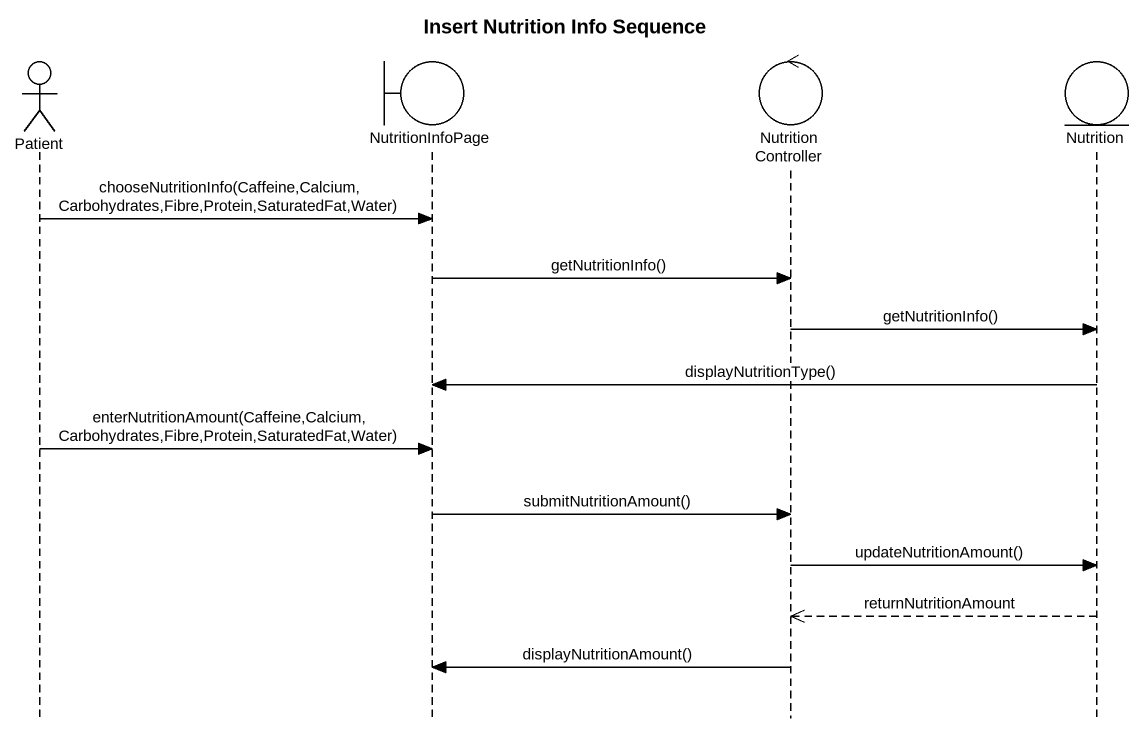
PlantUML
@startuml
title Insert Nutrition Info Sequence
hide footbox
actor Patient
boundary NutritionInfoPage
control NutritionController
entity Nutrition

Patient -> NutritionInfoPage : chooseNutritionInfo(Caffeine,Calcium,Carbohydrates,Fibre,Protein,SaturatedFat,Water)
NutritionInfoPage -> NutritionController : getNutritionInfo()
NutritionController -> Nutrition : getNutritionInfo()
Nutrition -> NutritionInfoPage : displayNutritionType()
Patient -> NutritionInfoPage : enterNutritionAmount(Caffeine,Calcium,Carbohydrates,Fibre,Protein,SaturatedFat,Water)
NutritionInfoPage -> NutritionController : submitNutritionAmount()
NutritionController -> Nutrition : updateNutritionAmount()
Nutrition -->> NutritionController : returnNutritionAmount
NutritionController -> NutritionInfoPage : displayNutritionAmount()
@enduml
